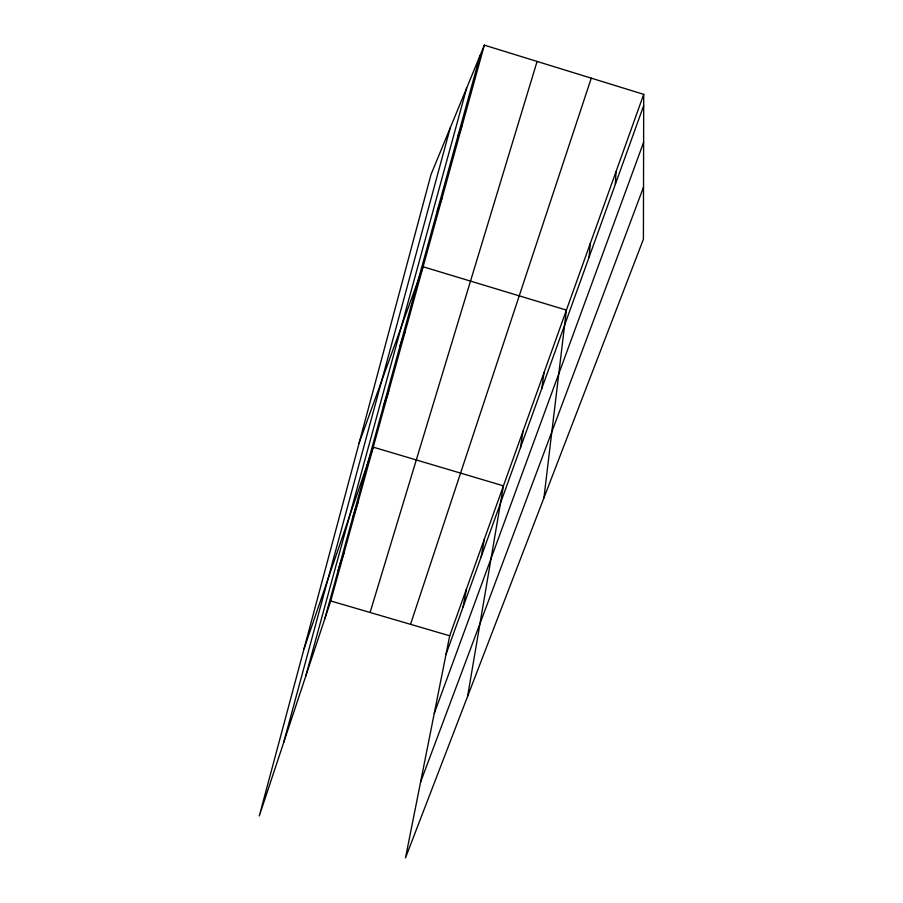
<?xml version="1.0" encoding="UTF-8"?>
<svg xmlns="http://www.w3.org/2000/svg" width="903" height="903" viewBox="0 0 903 903"><rect width="100%" height="100%" fill="white"/><g stroke="black" fill="none" stroke-linecap="round" stroke-linejoin="round"><path stroke-width="1.35" d="M643.715 94.352L643.41 239.227L405.503 857.85L449.705 635.791L643.715 94.352L484.347 45.15L431.024 174.482L259.285 815.951L330.735 600.958L484.347 45.15M615.349 184.257L616.06 171.525M589.061 257.231L590.359 243.257M543.933 497.903L566.407 310.101L423.101 266.769L359.134 442.989M541.8 388.448L544.035 372.544M520.478 447.64L523.085 431.002M467.585 696.427L503.434 485.848L373.244 447.154L304.04 648.783M481.186 556.699L484.414 538.91M463.058 607.019L466.546 588.801M283.666 742.582L450.225 127.921M305.756 676.099L466.693 87.963M324.764 618.927L480.215 55.173M370.072 612.482L537.093 61.438M410.526 624.323L591.273 78.166M338.162 570.335L344.054 552.771M352.407 518.683L358.198 501.594M383.278 406.711L388.798 390.875M400.052 345.905L405.379 330.87M446.014 654.359L643.692 105.595M434.253 713.438L643.613 142.369M437.221 211.076L442.064 198.129M420.584 782.1L643.523 187.124M457.911 136.06L462.438 124.445M330.735 600.958L449.705 635.791"/></g></svg>
